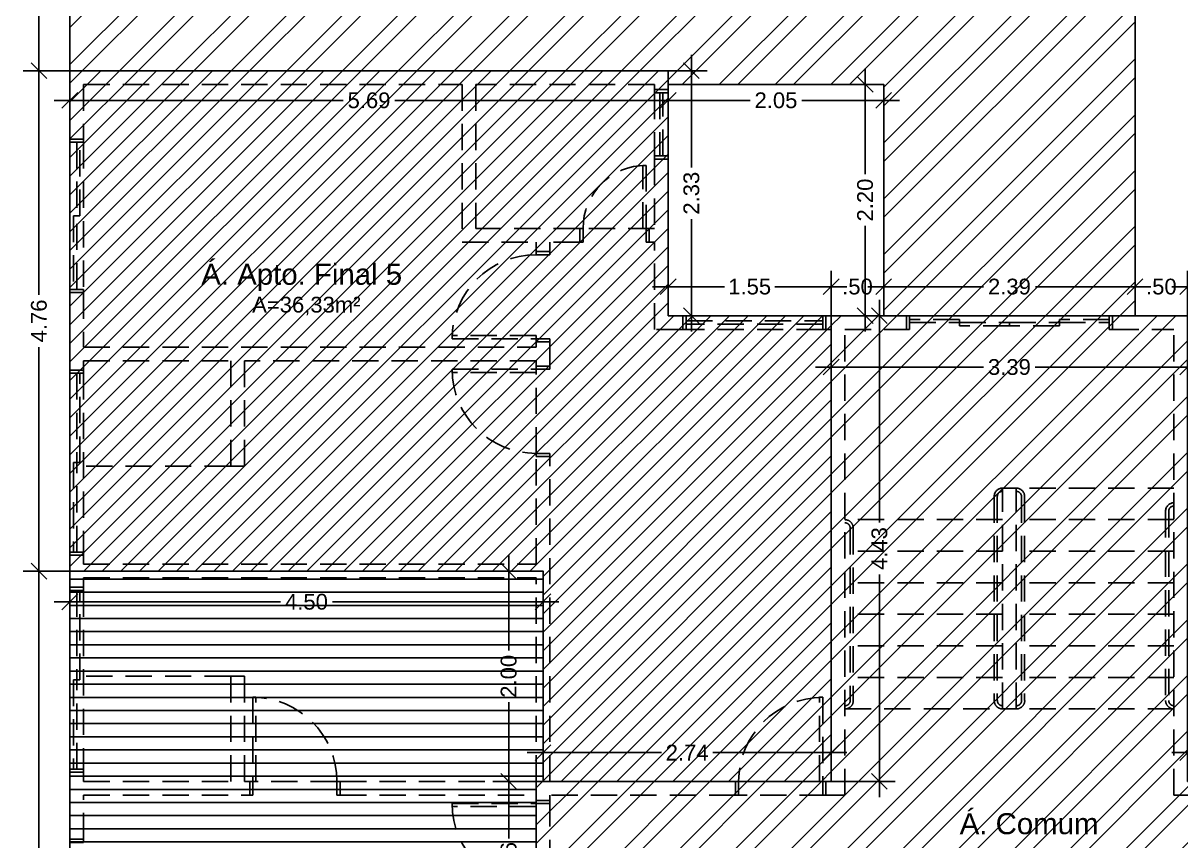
# Model space of a CAD drawing. Extents: x -120 to 1117, y 5 to 675.
# Drawn here: x 18.31 to 29.32, y 16.9 to 24.68 of the extents above; entities that cross this region are included whole.
import ezdxf
from ezdxf.enums import TextEntityAlignment as Align

# ---------------------------------------------------------------- set-up
doc = ezdxf.new("R2010")
doc.units = 0
doc.header["$MEASUREMENT"] = 0
doc.linetypes.add('HIDDEN', pattern=[0.375, 0.25, -0.125])
doc.layers.get('0').update_dxf_attribs({"linetype": 'CONTINUOUS'})
doc.layers.get('DEFPOINTS').update_dxf_attribs({"linetype": 'CONTINUOUS'})
for name, color, linetype in [('cota', 1, 'CONTINUOUS'), ('LINVISTA', 4, 'CONTINUOUS'), ('parede', 2, 'CONTINUOUS'), ('piso', 4, 'CONTINUOUS'), ('projecao', 4, 'HIDDEN'), ('texto', 7, 'CONTINUOUS')]:
    doc.layers.add(name, color=color, linetype=linetype)
doc.styles.get("Standard").update_dxf_attribs({"font": 'arial.ttf'})
doc.dimstyles.new('cotass', dxfattribs={"dimtxt": 0.15, "dimasz": 0.15, "dimexe": 0.15, "dimexo": 0, "dimgap": 0.05, "dimtad": 0, "dimzin": 4, "dimdsep": 46, "dimtxsty": 'Standard', "dimblk": 'OBLIQUE', "dimcen": 0, "dimdle": 0.15, "dimclrd": 256, "dimclrt": 4, "dimadec": 0, "dimazin": 1, "dimtfac": 1, "dimtix": 1, "dimtofl": 0, "dimtmove": 0, "dimatfit": 3, "dimldrblk": 'OPEN30', "dimfxl": 0, "dimtolj": 1, "dimtzin": 0, "dimlwd": -1, "dimarcsym": 0})

# ---------------------------------------------------------------- blocks, each defined once
blk = doc.blocks.new('_Oblique')
at = {"color": 0, "linetype": 'ByBlock', "lineweight": -2}
blk.add_line((-0.5, -0.5), (0.5, 0.5), dxfattribs=at)
blk = doc.blocks.new('*D1003')
at = {"layer": 'cota', "transparency": 16777216}
for p, q in [((18.46, 26.509), (18.46, 25.54)), ((18.46, 24.079), (18.46, 25.048))]:
    blk.add_line(p, q, dxfattribs=at)
at = {"layer": 'cota', "color": 0, "lineweight": -2, "transparency": 16777216}
for p, q in [((18.754, 26.359), (18.31, 26.359)), ((18.754, 24.229), (18.31, 24.229))]:
    blk.add_line(p, q, dxfattribs=at)
at = {"layer": 'DEFPOINTS', "color": 0, "transparency": 16777216}
for p in [(18.754, 26.359), (18.46, 24.229), (18.754, 24.229)]:
    blk.add_point(p, dxfattribs=at)
at = {"layer": 'cota', "transparency": 16777216, "xscale": 0.15, "yscale": 0.15, "zscale": 0.15}
for p, rotation in [((18.46, 26.359), 90), ((18.46, 24.229), 270)]:
    blk.add_blockref('_Oblique', p, dxfattribs=dict(at, rotation=rotation))
at = {"layer": 'cota', "color": 4, "transparency": 16777216, "insert": (18.46, 25.294), "char_height": 0.15, "attachment_point": 5, "rotation": 90}
blk.add_mtext('\\A1;2.13', dxfattribs=at)
blk = doc.blocks.new('_Open30')
at = {"color": 0, "linetype": 'ByBlock', "lineweight": -2}
for p, q in [((-1, 0.268), (0, 0)), ((0, 0), (-1, -0.268)), ((0, 0), (-1, 0))]:
    blk.add_line(p, q, dxfattribs=at)
blk = doc.blocks.new('*D1004')
at = {"layer": 'cota', "transparency": 16777216}
for p, q in [((18.46, 24.379), (18.46, 22.096)), ((18.46, 19.319), (18.46, 21.601))]:
    blk.add_line(p, q, dxfattribs=at)
at = {"layer": 'cota', "color": 0, "lineweight": -2, "transparency": 16777216}
for p, q in [((18.754, 24.229), (18.31, 24.229)), ((18.754, 19.469), (18.31, 19.469))]:
    blk.add_line(p, q, dxfattribs=at)
at = {"layer": 'DEFPOINTS', "color": 0, "transparency": 16777216}
for p in [(18.754, 24.229), (18.46, 19.469), (18.754, 19.469)]:
    blk.add_point(p, dxfattribs=at)
at = {"layer": 'cota', "transparency": 16777216, "xscale": 0.15, "yscale": 0.15, "zscale": 0.15}
for p, rotation in [((18.46, 24.229), 90), ((18.46, 19.469), 270)]:
    blk.add_blockref('_Oblique', p, dxfattribs=dict(at, rotation=rotation))
at = {"layer": 'cota', "color": 4, "transparency": 16777216, "insert": (18.46, 21.849), "char_height": 0.15, "attachment_point": 5, "rotation": 90}
blk.add_mtext('\\A1;4.76', dxfattribs=at)
blk = doc.blocks.new('*D1006')
at = {"layer": 'cota', "color": 0, "lineweight": -2, "transparency": 16777216}
for p, q in [((18.754, 24.229), (18.754, 23.797)), ((24.444, 24.229), (24.444, 23.797))]:
    blk.add_line(p, q, dxfattribs=at)
at = {"layer": 'cota', "transparency": 16777216}
for p, q in [((18.604, 23.947), (21.354, 23.947)), ((24.594, 23.947), (21.844, 23.947))]:
    blk.add_line(p, q, dxfattribs=at)
at = {"layer": 'DEFPOINTS', "color": 0, "transparency": 16777216}
for p in [(18.754, 24.229), (24.444, 24.229), (24.444, 23.947)]:
    blk.add_point(p, dxfattribs=at)
at = {"layer": 'cota', "transparency": 16777216, "xscale": 0.15, "yscale": 0.15, "zscale": 0.15, "rotation": 180}
blk.add_blockref('_Oblique', (18.754, 23.947), dxfattribs=at)
at = {"layer": 'cota', "transparency": 16777216, "xscale": 0.15, "yscale": 0.15, "zscale": 0.15}
blk.add_blockref('_Oblique', (24.444, 23.947), dxfattribs=at)
at = {"layer": 'cota', "color": 4, "transparency": 16777216, "insert": (21.599, 23.947), "char_height": 0.15, "attachment_point": 5}
blk.add_mtext('\\A1;5.69', dxfattribs=at)
blk = doc.blocks.new('*D1007')
at = {"layer": 'cota', "transparency": 16777216}
for p, q in [((24.665, 24.379), (24.665, 23.31)), ((24.665, 21.749), (24.665, 22.818))]:
    blk.add_line(p, q, dxfattribs=at)
at = {"layer": 'cota', "color": 0, "lineweight": -2, "transparency": 16777216}
for p, q in [((24.444, 24.229), (24.815, 24.229)), ((24.444, 21.899), (24.815, 21.899))]:
    blk.add_line(p, q, dxfattribs=at)
at = {"layer": 'DEFPOINTS', "color": 0, "transparency": 16777216}
for p in [(24.444, 24.229), (24.665, 24.229), (24.444, 21.899)]:
    blk.add_point(p, dxfattribs=at)
at = {"layer": 'cota', "transparency": 16777216, "xscale": 0.15, "yscale": 0.15, "zscale": 0.15}
for p, rotation in [((24.665, 24.229), 90), ((24.665, 21.899), 270)]:
    blk.add_blockref('_Oblique', p, dxfattribs=dict(at, rotation=rotation))
at = {"layer": 'cota', "color": 4, "transparency": 16777216, "insert": (24.665, 23.064), "char_height": 0.15, "attachment_point": 5, "rotation": 90}
blk.add_mtext('\\A1;2.33', dxfattribs=at)
blk = doc.blocks.new('*D1008')
at = {"layer": 'cota', "color": 0, "lineweight": -2, "transparency": 16777216}
for p, q in [((24.444, 24.099), (24.444, 23.797)), ((26.494, 24.099), (26.494, 23.797))]:
    blk.add_line(p, q, dxfattribs=at)
at = {"layer": 'cota', "transparency": 16777216}
for p, q in [((24.294, 23.947), (25.223, 23.947)), ((26.644, 23.947), (25.716, 23.947))]:
    blk.add_line(p, q, dxfattribs=at)
at = {"layer": 'DEFPOINTS', "color": 0, "transparency": 16777216}
for p in [(24.444, 24.099), (26.494, 24.099), (24.444, 23.947)]:
    blk.add_point(p, dxfattribs=at)
at = {"layer": 'cota', "transparency": 16777216, "xscale": 0.15, "yscale": 0.15, "zscale": 0.15, "rotation": 180}
blk.add_blockref('_Oblique', (24.444, 23.947), dxfattribs=at)
at = {"layer": 'cota', "transparency": 16777216, "xscale": 0.15, "yscale": 0.15, "zscale": 0.15}
blk.add_blockref('_Oblique', (26.494, 23.947), dxfattribs=at)
at = {"layer": 'cota', "color": 4, "transparency": 16777216, "insert": (25.469, 23.947), "char_height": 0.15, "attachment_point": 5}
blk.add_mtext('\\A1;2.05', dxfattribs=at)
blk = doc.blocks.new('*D1009')
at = {"layer": 'cota', "transparency": 16777216}
for p, q in [((26.317, 24.249), (26.317, 23.245)), ((26.317, 21.749), (26.317, 22.753))]:
    blk.add_line(p, q, dxfattribs=at)
at = {"layer": 'cota', "color": 0, "lineweight": -2, "transparency": 16777216}
for p, q in [((26.494, 24.099), (26.167, 24.099)), ((26.494, 21.899), (26.167, 21.899))]:
    blk.add_line(p, q, dxfattribs=at)
at = {"layer": 'DEFPOINTS', "color": 0, "transparency": 16777216}
for p in [(26.494, 24.099), (26.317, 21.899), (26.494, 21.899)]:
    blk.add_point(p, dxfattribs=at)
at = {"layer": 'cota', "transparency": 16777216, "xscale": 0.15, "yscale": 0.15, "zscale": 0.15}
for p, rotation in [((26.317, 24.099), 90), ((26.317, 21.899), 270)]:
    blk.add_blockref('_Oblique', p, dxfattribs=dict(at, rotation=rotation))
at = {"layer": 'cota', "color": 4, "transparency": 16777216, "insert": (26.317, 22.999), "char_height": 0.15, "attachment_point": 5, "rotation": 90}
blk.add_mtext('\\A1;2.20', dxfattribs=at)
blk = doc.blocks.new('*D1010')
at = {"layer": 'cota', "color": 0, "lineweight": -2, "transparency": 16777216}
for p, q in [((24.444, 21.899), (24.444, 22.325)), ((25.994, 21.899), (25.994, 22.325))]:
    blk.add_line(p, q, dxfattribs=at)
at = {"layer": 'cota', "transparency": 16777216}
for p, q in [((24.294, 22.175), (24.981, 22.175)), ((26.144, 22.175), (25.458, 22.175))]:
    blk.add_line(p, q, dxfattribs=at)
at = {"layer": 'DEFPOINTS', "color": 0, "transparency": 16777216}
for p in [(24.444, 22.175), (24.444, 21.899), (25.994, 21.899)]:
    blk.add_point(p, dxfattribs=at)
at = {"layer": 'cota', "transparency": 16777216, "xscale": 0.15, "yscale": 0.15, "zscale": 0.15, "rotation": 180}
blk.add_blockref('_Oblique', (24.444, 22.175), dxfattribs=at)
at = {"layer": 'cota', "transparency": 16777216, "xscale": 0.15, "yscale": 0.15, "zscale": 0.15}
blk.add_blockref('_Oblique', (25.994, 22.175), dxfattribs=at)
at = {"layer": 'cota', "color": 4, "transparency": 16777216, "insert": (25.219, 22.175), "char_height": 0.15, "attachment_point": 5}
blk.add_mtext('\\A1;1.55', dxfattribs=at)
blk = doc.blocks.new('*D1011')
at = {"layer": 'cota', "color": 0, "lineweight": -2, "transparency": 16777216}
for p, q in [((25.994, 21.899), (25.994, 21.26)), ((29.384, 21.899), (29.384, 21.26))]:
    blk.add_line(p, q, dxfattribs=at)
at = {"layer": 'cota', "transparency": 16777216}
for p, q in [((25.844, 21.41), (27.444, 21.41)), ((29.534, 21.41), (27.934, 21.41))]:
    blk.add_line(p, q, dxfattribs=at)
at = {"layer": 'DEFPOINTS', "color": 0, "transparency": 16777216}
for p in [(25.994, 21.899), (29.384, 21.899), (29.384, 21.41)]:
    blk.add_point(p, dxfattribs=at)
at = {"layer": 'cota', "transparency": 16777216, "xscale": 0.15, "yscale": 0.15, "zscale": 0.15, "rotation": 180}
blk.add_blockref('_Oblique', (25.994, 21.41), dxfattribs=at)
at = {"layer": 'cota', "transparency": 16777216, "xscale": 0.15, "yscale": 0.15, "zscale": 0.15}
blk.add_blockref('_Oblique', (29.384, 21.41), dxfattribs=at)
at = {"layer": 'cota', "color": 4, "transparency": 16777216, "insert": (27.689, 21.41), "char_height": 0.15, "attachment_point": 5}
blk.add_mtext('\\A1;3.39', dxfattribs=at)
blk = doc.blocks.new('*D1012')
at = {"layer": 'cota', "color": 0, "lineweight": -2, "transparency": 16777216}
for p, q in [((29.384, 21.899), (29.384, 22.325)), ((30.934, 21.899), (30.934, 22.325))]:
    blk.add_line(p, q, dxfattribs=at)
at = {"layer": 'cota', "transparency": 16777216}
for p, q in [((29.234, 22.175), (29.921, 22.175)), ((31.084, 22.175), (30.398, 22.175))]:
    blk.add_line(p, q, dxfattribs=at)
at = {"layer": 'DEFPOINTS', "color": 0, "transparency": 16777216}
for p in [(30.934, 22.175), (29.384, 21.899), (30.934, 21.899)]:
    blk.add_point(p, dxfattribs=at)
at = {"layer": 'cota', "transparency": 16777216, "xscale": 0.15, "yscale": 0.15, "zscale": 0.15, "rotation": 180}
blk.add_blockref('_Oblique', (29.384, 22.175), dxfattribs=at)
at = {"layer": 'cota', "transparency": 16777216, "xscale": 0.15, "yscale": 0.15, "zscale": 0.15}
blk.add_blockref('_Oblique', (30.934, 22.175), dxfattribs=at)
at = {"layer": 'cota', "color": 4, "transparency": 16777216, "insert": (30.159, 22.175), "char_height": 0.15, "attachment_point": 5}
blk.add_mtext('\\A1;1.55', dxfattribs=at)
blk = doc.blocks.new('*D1013')
at = {"layer": 'cota', "color": 0, "lineweight": -2, "transparency": 16777216}
for p, q in [((28.884, 21.899), (28.884, 22.325)), ((29.384, 21.899), (29.384, 22.325))]:
    blk.add_line(p, q, dxfattribs=at)
at = {"layer": 'cota', "transparency": 16777216}
for p, q in [((28.734, 22.175), (28.953, 22.175)), ((29.534, 22.175), (29.315, 22.175))]:
    blk.add_line(p, q, dxfattribs=at)
at = {"layer": 'DEFPOINTS', "color": 0, "transparency": 16777216}
for p in [(28.884, 22.175), (28.884, 21.899), (29.384, 21.899)]:
    blk.add_point(p, dxfattribs=at)
at = {"layer": 'cota', "transparency": 16777216, "xscale": 0.15, "yscale": 0.15, "zscale": 0.15, "rotation": 180}
blk.add_blockref('_Oblique', (28.884, 22.175), dxfattribs=at)
at = {"layer": 'cota', "transparency": 16777216, "xscale": 0.15, "yscale": 0.15, "zscale": 0.15}
blk.add_blockref('_Oblique', (29.384, 22.175), dxfattribs=at)
at = {"layer": 'cota', "color": 4, "transparency": 16777216, "insert": (29.134, 22.175), "char_height": 0.15, "attachment_point": 5}
blk.add_mtext('\\A1;.50', dxfattribs=at)
blk = doc.blocks.new('*D1014')
at = {"layer": 'cota', "color": 0, "lineweight": -2, "transparency": 16777216}
for p, q in [((26.494, 21.899), (26.494, 22.325)), ((28.884, 21.899), (28.884, 22.325))]:
    blk.add_line(p, q, dxfattribs=at)
at = {"layer": 'cota', "transparency": 16777216}
for p, q in [((26.344, 22.175), (27.443, 22.175)), ((29.034, 22.175), (27.936, 22.175))]:
    blk.add_line(p, q, dxfattribs=at)
at = {"layer": 'DEFPOINTS', "color": 0, "transparency": 16777216}
for p in [(26.494, 22.175), (26.494, 21.899), (28.884, 21.899)]:
    blk.add_point(p, dxfattribs=at)
at = {"layer": 'cota', "transparency": 16777216, "xscale": 0.15, "yscale": 0.15, "zscale": 0.15, "rotation": 180}
blk.add_blockref('_Oblique', (26.494, 22.175), dxfattribs=at)
at = {"layer": 'cota', "transparency": 16777216, "xscale": 0.15, "yscale": 0.15, "zscale": 0.15}
blk.add_blockref('_Oblique', (28.884, 22.175), dxfattribs=at)
at = {"layer": 'cota', "color": 4, "transparency": 16777216, "insert": (27.689, 22.175), "char_height": 0.15, "attachment_point": 5}
blk.add_mtext('\\A1;2.39', dxfattribs=at)
blk = doc.blocks.new('*D1015')
at = {"layer": 'cota', "color": 0, "lineweight": -2, "transparency": 16777216}
for p, q in [((25.994, 21.899), (25.994, 22.325)), ((26.494, 21.899), (26.494, 22.325))]:
    blk.add_line(p, q, dxfattribs=at)
at = {"layer": 'cota', "transparency": 16777216}
for p, q in [((25.844, 22.175), (26.063, 22.175)), ((26.644, 22.175), (26.425, 22.175))]:
    blk.add_line(p, q, dxfattribs=at)
at = {"layer": 'DEFPOINTS', "color": 0, "transparency": 16777216}
for p in [(25.994, 22.175), (25.994, 21.899), (26.494, 21.899)]:
    blk.add_point(p, dxfattribs=at)
at = {"layer": 'cota', "transparency": 16777216, "xscale": 0.15, "yscale": 0.15, "zscale": 0.15, "rotation": 180}
blk.add_blockref('_Oblique', (25.994, 22.175), dxfattribs=at)
at = {"layer": 'cota', "transparency": 16777216, "xscale": 0.15, "yscale": 0.15, "zscale": 0.15}
blk.add_blockref('_Oblique', (26.494, 22.175), dxfattribs=at)
at = {"layer": 'cota', "color": 4, "transparency": 16777216, "insert": (26.244, 22.175), "char_height": 0.15, "attachment_point": 5}
blk.add_mtext('\\A1;.50', dxfattribs=at)
blk = doc.blocks.new('*D1027')
at = {"layer": 'cota', "transparency": 16777216}
for p, q in [((18.46, 19.619), (18.46, 15.619)), ((18.46, 11.129), (18.46, 15.129))]:
    blk.add_line(p, q, dxfattribs=at)
at = {"layer": 'cota', "color": 0, "lineweight": -2, "transparency": 16777216}
for p, q in [((18.754, 19.469), (18.31, 19.469)), ((18.754, 11.279), (18.31, 11.279))]:
    blk.add_line(p, q, dxfattribs=at)
at = {"layer": 'DEFPOINTS', "color": 0, "transparency": 16777216}
for p in [(18.46, 19.469), (18.754, 19.469), (18.754, 11.279)]:
    blk.add_point(p, dxfattribs=at)
at = {"layer": 'cota', "transparency": 16777216, "xscale": 0.15, "yscale": 0.15, "zscale": 0.15}
for p, rotation in [((18.46, 19.469), 90), ((18.46, 11.279), 270)]:
    blk.add_blockref('_Oblique', p, dxfattribs=dict(at, rotation=rotation))
at = {"layer": 'cota', "color": 4, "transparency": 16777216, "insert": (18.46, 15.374), "char_height": 0.15, "attachment_point": 5, "rotation": 90}
blk.add_mtext('\\A1;8.19', dxfattribs=at)
blk = doc.blocks.new('*D1030')
at = {"layer": 'cota', "color": 0, "lineweight": -2, "transparency": 16777216}
for p, q in [((29.384, 17.469), (29.384, 17.893)), ((32.124, 17.469), (32.124, 17.893))]:
    blk.add_line(p, q, dxfattribs=at)
at = {"layer": 'cota', "transparency": 16777216}
for p, q in [((29.234, 17.743), (30.508, 17.743)), ((32.274, 17.743), (31, 17.743))]:
    blk.add_line(p, q, dxfattribs=at)
at = {"layer": 'DEFPOINTS', "color": 0, "transparency": 16777216}
for p in [(29.384, 17.743), (29.384, 17.469), (32.124, 17.469)]:
    blk.add_point(p, dxfattribs=at)
at = {"layer": 'cota', "transparency": 16777216, "xscale": 0.15, "yscale": 0.15, "zscale": 0.15, "rotation": 180}
blk.add_blockref('_Oblique', (29.384, 17.743), dxfattribs=at)
at = {"layer": 'cota', "transparency": 16777216, "xscale": 0.15, "yscale": 0.15, "zscale": 0.15}
blk.add_blockref('_Oblique', (32.124, 17.743), dxfattribs=at)
at = {"layer": 'cota', "color": 4, "transparency": 16777216, "insert": (30.754, 17.743), "char_height": 0.15, "attachment_point": 5}
blk.add_mtext('\\A1;2.74', dxfattribs=at)
blk = doc.blocks.new('*D1031')
at = {"layer": 'cota', "color": 0, "lineweight": -2, "transparency": 16777216}
for p, q in [((23.254, 17.469), (23.254, 17.893)), ((25.994, 17.469), (25.994, 17.893))]:
    blk.add_line(p, q, dxfattribs=at)
at = {"layer": 'cota', "transparency": 16777216}
for p, q in [((23.104, 17.743), (24.379, 17.743)), ((26.144, 17.743), (24.87, 17.743))]:
    blk.add_line(p, q, dxfattribs=at)
at = {"layer": 'DEFPOINTS', "color": 0, "transparency": 16777216}
for p in [(23.254, 17.743), (23.254, 17.469), (25.994, 17.469)]:
    blk.add_point(p, dxfattribs=at)
at = {"layer": 'cota', "transparency": 16777216, "xscale": 0.15, "yscale": 0.15, "zscale": 0.15, "rotation": 180}
blk.add_blockref('_Oblique', (23.254, 17.743), dxfattribs=at)
at = {"layer": 'cota', "transparency": 16777216, "xscale": 0.15, "yscale": 0.15, "zscale": 0.15}
blk.add_blockref('_Oblique', (25.994, 17.743), dxfattribs=at)
at = {"layer": 'cota', "color": 4, "transparency": 16777216, "insert": (24.624, 17.743), "char_height": 0.15, "attachment_point": 5}
blk.add_mtext('\\A1;2.74', dxfattribs=at)
blk = doc.blocks.new('*D1032')
at = {"layer": 'cota', "transparency": 16777216}
for p, q in [((26.453, 22.049), (26.453, 19.932)), ((26.453, 17.319), (26.453, 19.436))]:
    blk.add_line(p, q, dxfattribs=at)
at = {"layer": 'cota', "color": 0, "lineweight": -2, "transparency": 16777216}
for p, q in [((25.994, 21.899), (26.603, 21.899)), ((25.994, 17.469), (26.603, 17.469))]:
    blk.add_line(p, q, dxfattribs=at)
at = {"layer": 'DEFPOINTS', "color": 0, "transparency": 16777216}
for p in [(25.994, 21.899), (26.453, 21.899), (25.994, 17.469)]:
    blk.add_point(p, dxfattribs=at)
at = {"layer": 'cota', "transparency": 16777216, "xscale": 0.15, "yscale": 0.15, "zscale": 0.15}
for p, rotation in [((26.453, 21.899), 90), ((26.453, 17.469), 270)]:
    blk.add_blockref('_Oblique', p, dxfattribs=dict(at, rotation=rotation))
at = {"layer": 'cota', "color": 4, "transparency": 16777216, "insert": (26.453, 19.684), "char_height": 0.15, "attachment_point": 5, "rotation": 90}
blk.add_mtext('\\A1;4.43', dxfattribs=at)
blk = doc.blocks.new('*D1033')
at = {"layer": 'cota', "transparency": 16777216}
for p, q in [((22.927, 17.619), (22.927, 16.926)), ((22.927, 15.759), (22.927, 16.451))]:
    blk.add_line(p, q, dxfattribs=at)
at = {"layer": 'cota', "color": 0, "lineweight": -2, "transparency": 16777216}
for p, q in [((23.189, 17.469), (22.777, 17.469)), ((23.189, 15.909), (22.777, 15.909))]:
    blk.add_line(p, q, dxfattribs=at)
at = {"layer": 'DEFPOINTS', "color": 0, "transparency": 16777216}
for p in [(23.189, 17.469), (22.927, 15.909), (23.189, 15.909)]:
    blk.add_point(p, dxfattribs=at)
at = {"layer": 'cota', "transparency": 16777216, "xscale": 0.15, "yscale": 0.15, "zscale": 0.15}
for p, rotation in [((22.927, 17.469), 90), ((22.927, 15.909), 270)]:
    blk.add_blockref('_Oblique', p, dxfattribs=dict(at, rotation=rotation))
at = {"layer": 'cota', "color": 4, "transparency": 16777216, "insert": (22.927, 16.689), "char_height": 0.15, "attachment_point": 5, "rotation": 90}
blk.add_mtext('\\A1;1.56', dxfattribs=at)
blk = doc.blocks.new('*D1034')
at = {"layer": 'cota', "transparency": 16777216}
for p, q in [((22.927, 19.619), (22.927, 18.715)), ((22.927, 17.319), (22.927, 18.223))]:
    blk.add_line(p, q, dxfattribs=at)
at = {"layer": 'cota', "color": 0, "lineweight": -2, "transparency": 16777216}
for p, q in [((23.254, 19.469), (22.777, 19.469)), ((23.254, 17.469), (22.777, 17.469))]:
    blk.add_line(p, q, dxfattribs=at)
at = {"layer": 'DEFPOINTS', "color": 0, "transparency": 16777216}
for p in [(22.927, 19.469), (23.254, 19.469), (23.254, 17.469)]:
    blk.add_point(p, dxfattribs=at)
at = {"layer": 'cota', "transparency": 16777216, "xscale": 0.15, "yscale": 0.15, "zscale": 0.15}
for p, rotation in [((22.927, 19.469), 90), ((22.927, 17.469), 270)]:
    blk.add_blockref('_Oblique', p, dxfattribs=dict(at, rotation=rotation))
at = {"layer": 'cota', "color": 4, "transparency": 16777216, "insert": (22.927, 18.469), "char_height": 0.15, "attachment_point": 5, "rotation": 90}
blk.add_mtext('\\A1;2.00', dxfattribs=at)
blk = doc.blocks.new('*D1035')
at = {"layer": 'cota', "color": 0, "lineweight": -2, "transparency": 16777216}
for p, q in [((18.754, 19.469), (18.754, 19.027)), ((23.254, 19.469), (23.254, 19.027))]:
    blk.add_line(p, q, dxfattribs=at)
at = {"layer": 'cota', "transparency": 16777216}
for p, q in [((18.604, 19.177), (20.757, 19.177)), ((23.404, 19.177), (21.252, 19.177))]:
    blk.add_line(p, q, dxfattribs=at)
at = {"layer": 'DEFPOINTS', "color": 0, "transparency": 16777216}
for p in [(18.754, 19.469), (23.254, 19.469), (23.254, 19.177)]:
    blk.add_point(p, dxfattribs=at)
at = {"layer": 'cota', "transparency": 16777216, "xscale": 0.15, "yscale": 0.15, "zscale": 0.15, "rotation": 180}
blk.add_blockref('_Oblique', (18.754, 19.177), dxfattribs=at)
at = {"layer": 'cota', "transparency": 16777216, "xscale": 0.15, "yscale": 0.15, "zscale": 0.15}
blk.add_blockref('_Oblique', (23.254, 19.177), dxfattribs=at)
at = {"layer": 'cota', "color": 4, "transparency": 16777216, "insert": (21.004, 19.177), "char_height": 0.15, "attachment_point": 5}
blk.add_mtext('\\A1;4.50', dxfattribs=at)

msp = doc.modelspace()

# ---------------------------------------------------------------- hatches: boundary and pattern name
at = {"layer": 'LINVISTA'}
h = msp.add_hatch(dxfattribs=at)
h.set_pattern_fill('ANSI32', color=253, style=0)
h.set_pattern_definition([(45, (-1e-13, 64.4), (-0.265165, 0.265165), []), (45, (0.17678, 64.4), (-0.265165, 0.265165), [])])
h.paths.add_polyline_path([(18.754, 24.229), (24.444, 24.229), (24.444, 24.099), (26.494, 24.099), (26.494, 21.899), (28.884, 21.899), (28.884, 26.359), (18.754, 26.359)])
h.paths.add_polyline_path([(29.384, 17.469), (32.189, 17.469), (32.189, 15.909), (23.189, 15.909), (23.189, 17.469), (25.994, 17.469), (25.994, 21.899), (29.384, 21.899)])
h = msp.add_hatch(dxfattribs=at)
h.set_pattern_fill('ANSI31', color=253, style=0)
h.set_pattern_definition([(45, (-1e-13, 64.4), (-0.08838835, 0.08838835), [])])
h.paths.add_polyline_path([(23.254, 17.469), (25.994, 17.469), (25.994, 21.899), (24.444, 21.899), (24.444, 24.229), (18.754, 24.229), (18.754, 19.469), (23.254, 19.469)])
h = msp.add_hatch(dxfattribs=at)
h.set_pattern_fill('ANSI31', color=253, angle=135, style=0)
h.set_pattern_definition([(180, (133.51654, -56.98141), (-3e-17, -0.125), [])])
h.paths.add_polyline_path([(18.754, 11.279), (23.189, 11.279), (23.319, 11.279), (23.319, 11.879), (23.254, 11.879), (23.254, 15.909), (23.189, 15.909), (23.189, 17.469), (23.254, 17.469), (23.254, 19.469), (18.754, 19.469)])

# ---------------------------------------------------------------- linework, layer by layer
at = {"layer": 'parede'}
for points in [[(18.754, 24.229), (24.444, 24.229), (24.444, 24.099), (26.494, 24.099), (26.494, 21.899), (28.884, 21.899), (28.884, 26.359), (18.754, 26.359)], [(23.254, 17.469), (25.994, 17.469), (25.994, 21.899), (24.444, 21.899), (24.444, 24.229), (18.754, 24.229), (18.754, 19.469), (23.254, 19.469)], [(18.754, 11.279), (23.189, 11.279), (23.319, 11.279), (23.319, 11.879), (23.254, 11.879), (23.254, 15.909), (23.189, 15.909), (23.189, 17.469), (23.254, 17.469), (23.254, 19.469), (18.754, 19.469)]]:
    msp.add_lwpolyline(points, close=True, dxfattribs=at)
msp.add_lwpolyline([(29.384, 17.469), (32.189, 17.469), (32.189, 15.909), (23.189, 15.909), (23.189, 17.469), (25.994, 17.469), (25.994, 21.899), (29.384, 21.899), (29.384, 17.469)], dxfattribs=at)
at = {"layer": 'piso'}
for p, q in [((18.754, 24.229), (18.754, 26.359)), ((28.884, 21.899), (28.884, 26.359)), ((24.444, 24.099), (26.494, 24.099)), ((26.494, 21.899), (26.494, 24.099))]:
    msp.add_line(p, q, dxfattribs=at)
at = {"layer": 'projecao'}
for p, q in [((18.754, 24.229), (24.444, 24.229)), ((18.754, 23.579), (18.754, 24.229)), ((24.444, 24.049), (24.444, 24.229)), ((18.884, 24.099), (18.884, 23.579)), ((18.884, 24.099), (22.484, 24.099)), ((22.484, 24.099), (22.484, 22.599)), ((24.314, 24.099), (22.614, 24.099)), ((22.614, 24.099), (22.614, 22.729)), ((24.314, 24.099), (24.314, 24.049)), ((24.314, 24.049), (24.444, 24.049)), ((24.314, 24.019), (24.314, 23.419)), ((24.444, 24.019), (24.444, 23.419)), ((18.884, 23.579), (18.754, 23.579)), ((18.754, 23.549), (18.754, 22.149)), ((18.884, 23.549), (18.884, 22.149)), ((24.314, 23.389), (24.314, 22.729)), ((24.314, 23.389), (24.444, 23.389)), ((24.444, 21.899), (24.444, 23.389)), ((23.604, 22.729), (22.614, 22.729)), ((23.604, 22.729), (23.604, 22.599)), ((24.314, 22.729), (23.604, 22.729)), ((24.314, 22.729), (24.264, 22.729)), ((24.264, 22.729), (24.264, 22.599)), ((22.484, 22.599), (23.189, 22.599)), ((23.189, 22.599), (23.189, 22.509)), ((23.319, 22.509), (23.319, 22.599)), ((23.604, 22.599), (23.319, 22.599)), ((24.314, 22.599), (24.264, 22.599)), ((24.314, 21.769), (24.314, 22.599)), ((23.189, 22.509), (23.319, 22.509)), ((18.754, 21.381), (18.754, 22.119)), ((18.884, 22.119), (18.754, 22.119)), ((18.884, 22.119), (18.884, 21.599)), ((24.584, 21.899), (24.444, 21.899)), ((24.584, 21.769), (24.584, 21.899)), ((25.914, 21.899), (24.614, 21.899)), ((25.944, 21.769), (25.944, 21.899)), ((26.709, 21.899), (25.944, 21.899)), ((25.994, 17.469), (25.994, 21.899)), ((26.709, 21.769), (26.709, 21.899)), ((26.709, 21.899), (28.669, 21.899)), ((29.434, 21.899), (28.669, 21.899)), ((28.669, 21.769), (28.669, 21.899)), ((24.584, 21.769), (24.314, 21.769)), ((25.914, 21.769), (24.614, 21.769)), ((25.994, 21.769), (25.944, 21.769)), ((26.124, 17.339), (26.124, 21.769)), ((26.124, 21.769), (26.709, 21.769)), ((28.669, 21.769), (29.254, 21.769)), ((29.254, 17.339), (29.254, 21.769)), ((18.884, 21.599), (23.189, 21.599)), ((23.189, 21.649), (23.189, 21.599)), ((23.189, 21.649), (23.319, 21.649)), ((23.319, 21.419), (23.319, 21.649)), ((18.884, 21.469), (20.284, 21.469)), ((18.884, 21.381), (18.884, 21.469)), ((20.284, 21.469), (20.284, 20.469)), ((23.189, 21.469), (20.414, 21.469)), ((20.414, 21.469), (20.414, 20.469)), ((23.189, 21.419), (23.189, 21.469)), ((18.884, 21.381), (18.754, 21.381)), ((23.189, 21.419), (23.319, 21.419)), ((23.189, 20.589), (23.189, 21.389)), ((18.754, 21.351), (18.754, 19.651)), ((18.884, 21.351), (18.884, 19.651)), ((23.189, 19.534), (23.189, 20.559)), ((23.189, 20.559), (23.319, 20.559)), ((23.319, 17.469), (23.319, 20.559)), ((20.284, 20.469), (18.884, 20.469)), ((20.284, 20.469), (20.414, 20.469)), ((27.624, 18.159), (27.624, 20.259)), ((27.624, 20.259), (27.754, 20.259)), ((27.754, 18.159), (27.754, 20.259)), ((29.254, 20.259), (27.754, 20.259)), ((27.544, 20.179), (27.544, 18.238)), ((27.574, 20.179), (27.574, 18.238)), ((27.804, 20.179), (27.804, 18.238)), ((27.834, 20.179), (27.834, 18.238)), ((29.174, 20.039), (29.174, 18.238)), ((29.204, 20.039), (29.204, 18.238)), ((27.624, 19.959), (26.124, 19.959)), ((29.254, 19.959), (27.754, 19.959)), ((26.174, 19.879), (26.174, 18.238)), ((26.204, 19.879), (26.204, 18.238)), ((18.884, 19.621), (18.754, 19.621)), ((18.754, 19.316), (18.754, 19.621)), ((18.884, 19.534), (18.884, 19.621)), ((27.624, 19.659), (26.124, 19.659)), ((29.254, 19.659), (27.754, 19.659)), ((18.884, 19.534), (23.189, 19.534)), ((18.884, 19.404), (23.189, 19.404)), ((18.884, 19.316), (18.884, 19.404)), ((23.189, 17.469), (23.189, 19.404)), ((18.884, 19.316), (18.754, 19.316)), ((18.754, 19.286), (18.754, 17.586)), ((18.884, 19.286), (18.884, 17.586)), ((27.624, 19.359), (26.124, 19.359)), ((29.254, 19.359), (27.754, 19.359)), ((27.624, 19.059), (26.124, 19.059)), ((29.254, 19.059), (27.754, 19.059)), ((27.624, 18.759), (26.124, 18.759)), ((29.254, 18.759), (27.754, 18.759)), ((20.284, 18.469), (18.884, 18.469)), ((20.284, 17.469), (20.284, 18.469)), ((20.284, 18.469), (20.414, 18.469)), ((20.414, 17.469), (20.414, 18.469)), ((27.624, 18.459), (26.124, 18.459)), ((29.254, 18.459), (27.754, 18.459)), ((26.124, 18.159), (27.624, 18.159)), ((27.624, 18.159), (27.754, 18.159)), ((29.254, 18.159), (27.754, 18.159)), ((18.884, 17.556), (18.754, 17.556)), ((18.754, 16.919), (18.754, 17.556)), ((18.884, 17.469), (18.884, 17.556)), ((18.884, 17.469), (20.284, 17.469)), ((20.414, 17.469), (20.464, 17.469)), ((21.294, 17.469), (20.414, 17.469)), ((20.464, 17.469), (20.464, 17.339)), ((21.324, 17.469), (21.294, 17.469)), ((21.324, 17.469), (23.189, 17.469)), ((21.324, 17.469), (21.324, 17.339)), ((25.084, 17.469), (23.319, 17.469)), ((25.084, 17.469), (25.084, 17.339)), ((25.994, 17.469), (25.944, 17.469)), ((25.944, 17.469), (25.944, 17.339)), ((18.884, 17.339), (20.464, 17.339)), ((18.884, 16.919), (18.884, 17.339)), ((21.324, 17.339), (23.189, 17.339)), ((23.189, 17.289), (23.189, 17.339)), ((23.189, 17.289), (23.319, 17.289)), ((25.084, 17.339), (23.319, 17.339)), ((23.319, 17.289), (23.319, 17.339)), ((23.319, 17.289), (23.319, 16.429)), ((25.944, 17.339), (25.084, 17.339)), ((26.124, 17.339), (25.944, 17.339)), ((29.254, 17.339), (29.434, 17.339)), ((18.884, 16.919), (18.754, 16.919))]:
    msp.add_line(p, q, dxfattribs=at)
for points in [[(24.444, 24.049), (24.444, 24.019), (24.314, 24.019), (24.314, 24.049)], [(18.754, 23.579), (18.754, 23.549), (18.884, 23.549), (18.884, 23.579)], [(24.314, 23.389), (24.314, 23.419), (24.444, 23.419), (24.444, 23.389)], [(23.604, 22.729), (23.634, 22.729), (23.634, 22.599), (23.604, 22.599)], [(24.264, 22.599), (24.234, 22.599), (24.234, 22.729), (24.264, 22.729)], [(23.189, 22.509), (23.189, 22.479), (23.319, 22.479), (23.319, 22.509)], [(18.884, 22.119), (18.884, 22.149), (18.754, 22.149), (18.754, 22.119)], [(24.584, 21.769), (24.614, 21.769), (24.614, 21.899), (24.584, 21.899)], [(25.944, 21.899), (25.914, 21.899), (25.914, 21.769), (25.944, 21.769)], [(26.709, 21.899), (26.739, 21.899), (26.739, 21.769), (26.709, 21.769)], [(28.669, 21.769), (28.639, 21.769), (28.639, 21.899), (28.669, 21.899)], [(23.319, 21.649), (23.319, 21.679), (23.189, 21.679), (23.189, 21.649)], [(18.754, 21.381), (18.754, 21.351), (18.884, 21.351), (18.884, 21.381)], [(23.319, 21.419), (23.319, 21.389), (23.189, 21.389), (23.189, 21.419)], [(23.189, 20.559), (23.189, 20.589), (23.319, 20.589), (23.319, 20.559)], [(18.884, 19.621), (18.884, 19.651), (18.754, 19.651), (18.754, 19.621)], [(18.754, 19.316), (18.754, 19.286), (18.884, 19.286), (18.884, 19.316)], [(18.884, 17.556), (18.884, 17.586), (18.754, 17.586), (18.754, 17.556)], [(20.464, 17.339), (20.494, 17.339), (20.494, 17.469), (20.464, 17.469)], [(21.324, 17.469), (21.294, 17.469), (21.294, 17.339), (21.324, 17.339)], [(25.084, 17.469), (25.114, 17.469), (25.114, 17.339), (25.084, 17.339)], [(25.944, 17.339), (25.914, 17.339), (25.914, 17.469), (25.944, 17.469)], [(23.319, 17.289), (23.319, 17.259), (23.189, 17.259), (23.189, 17.289)], [(18.754, 16.919), (18.754, 16.889), (18.884, 16.889), (18.884, 16.919)]]:
    msp.add_lwpolyline(points, dxfattribs=at)
for points in [[(24.364, 24.019), (24.364, 23.419), (24.394, 23.419), (24.394, 24.019), (24.364, 24.019)], [(18.819, 23.549), (18.819, 22.849), (18.849, 22.849), (18.849, 23.549), (18.819, 23.549)], [(24.234, 22.729), (24.204, 22.729), (24.204, 23.329), (24.234, 23.329), (24.234, 22.729)], [(18.789, 22.849), (18.789, 22.149), (18.819, 22.149), (18.819, 22.849), (18.789, 22.849)], [(25.914, 21.819), (24.614, 21.819), (24.614, 21.849), (25.914, 21.849), (25.914, 21.819)], [(26.739, 21.834), (27.214, 21.834), (27.214, 21.864), (26.739, 21.864), (26.739, 21.834)], [(27.214, 21.834), (27.689, 21.834), (27.689, 21.804), (27.214, 21.804), (27.214, 21.834)], [(27.689, 21.834), (28.164, 21.834), (28.164, 21.804), (27.689, 21.804), (27.689, 21.834)], [(28.164, 21.834), (28.639, 21.834), (28.639, 21.864), (28.164, 21.864), (28.164, 21.834)], [(23.189, 21.679), (23.189, 21.709), (22.389, 21.709), (22.389, 21.679), (23.189, 21.679)], [(23.189, 21.389), (23.189, 21.359), (22.389, 21.359), (22.389, 21.389), (23.189, 21.389)], [(18.819, 21.351), (18.819, 20.501), (18.849, 20.501), (18.849, 21.351), (18.819, 21.351)], [(18.789, 20.501), (18.789, 19.651), (18.819, 19.651), (18.819, 20.501), (18.789, 20.501)], [(18.819, 19.286), (18.819, 18.436), (18.849, 18.436), (18.849, 19.286), (18.819, 19.286)], [(18.789, 18.436), (18.789, 17.586), (18.819, 17.586), (18.819, 18.436), (18.789, 18.436)], [(20.494, 17.469), (20.524, 17.469), (20.524, 18.269), (20.494, 18.269), (20.494, 17.469)], [(25.914, 17.469), (25.884, 17.469), (25.884, 18.269), (25.914, 18.269), (25.914, 17.469)], [(23.189, 17.259), (23.189, 17.229), (22.389, 17.229), (22.389, 17.259), (23.189, 17.259)]]:
    msp.add_lwpolyline(points, close=True, dxfattribs=at)
for centre, radius, start, end in [((24.234, 22.729), 0.6, 90, 180), ((23.189, 21.679), 0.8, 90, 180), ((23.189, 21.389), 0.8, 180, 270), ((27.624, 20.179), 0.08, 90, 180), ((27.754, 20.179), 0.08, 0, 90), ((27.624, 20.179), 0.05, 90, 180), ((27.754, 20.179), 0.05, 0, 90), ((29.254, 20.039), 0.08, 90, 180), ((29.254, 20.039), 0.05, 90, 180), ((26.124, 19.879), 0.0798, 359.8689, 90.1311), ((26.125, 19.879), 0.0496, 359.5309, 90.4691), ((20.494, 17.469), 0.8, 0, 90), ((25.914, 17.469), 0.8, 90, 180), ((26.125, 18.238), 0.0797, 269.8105, 0.1895), ((26.125, 18.238), 0.0495, 269.4167, 0.5833), ((27.624, 18.238), 0.0797, 179.8105, 270.1895), ((27.624, 18.238), 0.0495, 179.4167, 270.5833), ((27.755, 18.238), 0.0797, 269.8105, 0.1895), ((27.755, 18.238), 0.0495, 269.4167, 0.5833), ((29.254, 18.238), 0.0797, 179.8105, 270.1895), ((29.254, 18.238), 0.0495, 179.4167, 270.5833), ((23.189, 17.259), 0.8, 180, 270)]:
    msp.add_arc(centre, radius, start, end, dxfattribs=at)

# ---------------------------------------------------------------- texts
at = {"layer": 'texto'}
for s, height, p in [('Á. Apto. Final 5', 0.2, (20.959, 22.133)), ('A=36,33m²', 0.15, (21.003, 21.884)), ('Á. Comum', 0.2, (27.876, 16.907))]:
    msp.add_text(s, height=height, dxfattribs=at).set_placement(p, align=Align.BOTTOM_CENTER)

# ---------------------------------------------------------------- dimensions: what is measured, and where the dimension line sits
at = {"layer": 'cota'}
for base, p1, p2, picture, middle in [((18.46, 24.229), (18.754, 26.359), (18.754, 24.229), '*D1003', (18.46, 25.294)), ((18.46, 19.469), (18.754, 24.229), (18.754, 19.469), '*D1004', (18.46, 21.849)), ((24.665, 24.229), (24.444, 21.899), (24.444, 24.229), '*D1007', (24.665, 23.064)), ((26.317, 21.899), (26.494, 24.099), (26.494, 21.899), '*D1009', (26.317, 22.999)), ((26.453, 21.899), (25.994, 17.469), (25.994, 21.899), '*D1032', (26.453, 19.684)), ((18.46, 19.469), (18.754, 11.279), (18.754, 19.469), '*D1027', (18.46, 15.374)), ((22.927, 19.469), (23.254, 17.469), (23.254, 19.469), '*D1034', (22.927, 18.469)), ((22.927, 15.909), (23.189, 17.469), (23.189, 15.909), '*D1033', (22.927, 16.689))]:
    dim = msp.add_linear_dim(base=base, p1=p1, p2=p2, angle=90, dimstyle='cotass', dxfattribs=at)
    dim.commit()
    dim.dimension.update_dxf_attribs({"geometry": picture, "text_midpoint": middle})
for base, p1, p2, picture, middle in [((24.444, 23.947), (18.754, 24.229), (24.444, 24.229), '*D1006', (21.599, 23.947)), ((24.444, 23.947), (26.494, 24.099), (24.444, 24.099), '*D1008', (25.469, 23.947)), ((24.444, 22.175), (25.994, 21.899), (24.444, 21.899), '*D1010', (25.219, 22.175)), ((25.994, 22.175), (26.494, 21.899), (25.994, 21.899), '*D1015', (26.244, 22.175)), ((26.494, 22.175), (28.884, 21.899), (26.494, 21.899), '*D1014', (27.689, 22.175)), ((28.884, 22.175), (29.384, 21.899), (28.884, 21.899), '*D1013', (29.134, 22.175)), ((30.934, 22.175), (29.384, 21.899), (30.934, 21.899), '*D1012', (30.159, 22.175)), ((29.384, 21.41), (25.994, 21.899), (29.384, 21.899), '*D1011', (27.689, 21.41)), ((23.254, 19.177), (18.754, 19.469), (23.254, 19.469), '*D1035', (21.004, 19.177)), ((23.254, 17.743), (25.994, 17.469), (23.254, 17.469), '*D1031', (24.624, 17.743)), ((29.384, 17.743), (32.124, 17.469), (29.384, 17.469), '*D1030', (30.754, 17.743))]:
    dim = msp.add_linear_dim(base=base, p1=p1, p2=p2, dimstyle='cotass', dxfattribs=at)
    dim.commit()
    dim.dimension.update_dxf_attribs({"geometry": picture, "text_midpoint": middle})

doc.saveas('drawing.dxf')
